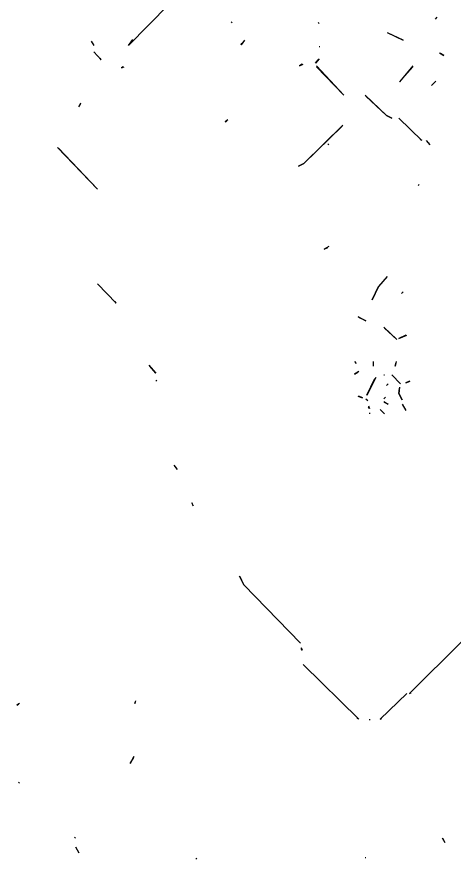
# Model space of a CAD drawing. Extents: x 1 to 2775, y -31 to 2075.
# Drawn here: x 1701.3 to 1783.6, y 138 to 296.6 of the extents above; entities that cross this region are included whole.
import ezdxf

# ---------------------------------------------------------------- set-up
doc = ezdxf.new("R2010")
doc.units = 0
doc.layers.add('LINEWORK', color=4, linetype='CONTINUOUS')

msp = doc.modelspace()

# ---------------------------------------------------------------- linework, layer by layer
at = {"layer": 'LINEWORK'}
for points in [[(1737.5, 306.6667), (1722.3333, 291.1667), (1723.1667, 292.3333)], [(1741.6667, 295.6667), (1741.8333, 295.5)], [(1758, 295.5), (1758.1667, 295.3333)], [(1780.3333, 296.5), (1780, 296.1667)], [(1771, 293.6667), (1774, 292.1667), (1771.1667, 293.5)], [(1715.3333, 292), (1715.8333, 291.1667), (1715.5, 291.8333)], [(1744.1667, 292.1667), (1743.5, 291.3333), (1743.6667, 291.6667)], [(1758.1667, 291), (1758.3333, 291)], [(1715.8333, 290), (1717.1667, 288.5), (1717, 288.8333)], [(1758.1667, 288.6667), (1757.5, 287.8333), (1758, 288.5)], [(1780.8333, 289.8333), (1781.6667, 289.3333), (1781, 289.6667)], [(1721.3333, 287.1667), (1721, 287), (1721.5, 287.1667)], [(1755, 287.6667), (1754.5, 287.3333), (1755.1667, 287.6667)], [(1757.6667, 287.3333), (1762.8333, 281.8333), (1757.6667, 287.1667)], [(1775.8333, 287.3333), (1773.3333, 284.3333), (1775.8333, 287.1667)], [(1780.1667, 284.5), (1779.3333, 283.6667)], [(1766.8333, 281.8333), (1770.8333, 278), (1771.8333, 277.5), (1770.8333, 278), (1767, 281.6667)], [(1713.3333, 280.3333), (1713, 279.6667), (1713.3333, 280.1667)], [(1741, 277.1667), (1740.5, 276.8333), (1740.8333, 277)], [(1762.6667, 276.1667), (1755.3333, 269), (1754.3333, 268.5), (1755.3333, 269), (1762.5, 276)], [(1773.1667, 277.5), (1777.5, 273.3333), (1777.1667, 273.5)], [(1778.3333, 273.3333), (1779, 272.5), (1778.8333, 272.8333)], [(1709, 272), (1716.5, 264.1667), (1709.1667, 271.8333)], [(1759.8333, 272.6667), (1760, 272.5)], [(1777, 265), (1776.8333, 264.8333)], [(1760, 253.3333), (1759.1667, 252.8333), (1759.8333, 253.1667)], [(1771, 247.6667), (1769.3333, 245.8333), (1768.1667, 243.3333), (1769.3333, 245.8333), (1770.8333, 247.5)], [(1716.5, 246.3333), (1720, 242.6667), (1719.8333, 243)], [(1774, 244.8333), (1773.6667, 244.5)], [(1765.5, 240.1667), (1767, 239.3333), (1765.6667, 240)], [(1770.3333, 238.1667), (1772.8333, 235.8333), (1770.5, 238)], [(1774.5, 236.6667), (1773.1667, 236), (1774.6667, 236.6667)], [(1764.8333, 231.6667), (1765.1667, 231.3333)], [(1768.3333, 231.6667), (1768.3333, 230.8333)], [(1772.6667, 231.6667), (1772.5, 230.8333), (1772.6667, 231.5)], [(1726.1667, 231), (1727.5, 229.5), (1726.3333, 230.8333)], [(1765.6667, 229.8333), (1764.8333, 229.3333), (1765.5, 229.6667)], [(1768.8333, 228.6667), (1767.1667, 225.3333), (1768.6667, 228.5)], [(1770.3333, 229.1667), (1770.5, 229.1667)], [(1771.8333, 229.1667), (1773.5, 227.5)], [(1727.6667, 228.1667), (1727.5, 228)], [(1771.1667, 227.5), (1770.8333, 227.1667)], [(1773.3333, 226.8333), (1773.1667, 225.6667), (1773.8333, 224.5), (1773.1667, 225.6667), (1773.3333, 226.6667)], [(1775.1667, 228), (1774.5, 227.6667), (1775.3333, 228)], [(1765.5, 225.1667), (1766.3333, 224.8333), (1765.6667, 225.1667)], [(1767, 224.6667), (1767.3333, 224.3333)], [(1770.6667, 225), (1770.3333, 224.6667)], [(1770.3333, 224.1667), (1771.1667, 223.6667), (1770.5, 224)], [(1773.8333, 223.6667), (1774.5, 222.5), (1774, 223.5)], [(1767.5, 223.3333), (1767.6667, 222.8333), (1767.5, 223.1667)], [(1769.6667, 222.6667), (1770.5, 221.8333)], [(1767.6667, 222), (1767.6667, 221.8333)], [(1730.8333, 212.1667), (1731.5, 211.3333), (1731.3333, 211.6667)], [(1734.1667, 205.1667), (1734.5, 204.5), (1734.3333, 205)], [(1804.8333, 198.6667), (1775.1667, 169.1667), (1775.5, 169.3333)], [(1743.1667, 191.3333), (1744, 189.6667), (1754.6667, 178.6667), (1744, 189.6667), (1743.3333, 191.1667)], [(1754.8333, 177.8333), (1755, 177.3333), (1754.8333, 177.6667)], [(1755.1667, 174.6667), (1765.6667, 164.3333), (1765.3333, 164.5)], [(1774.6667, 169.1667), (1769.6667, 164.3333), (1770, 164.5)], [(1701.8333, 167.3333), (1701.3333, 167), (1701.6667, 167.1667)], [(1723.6667, 167.8333), (1723.5, 167.3333), (1723.6667, 167.6667)], [(1767.6667, 164.3333), (1767.6667, 164.1667)], [(1723.3333, 157.3333), (1722.6667, 156), (1723.3333, 157.1667)], [(1701.6667, 152.5), (1701.8333, 152.3333)], [(1712.1667, 142.1667), (1712.3333, 142)], [(1781.3333, 142), (1781.8333, 141.1667), (1781.5, 141.8333)], [(1712.3333, 140.3333), (1713, 139.1667), (1712.5, 140.1667)], [(1735.1667, 138.1667), (1735, 138)], [(1766.8333, 138.3333), (1767, 138.3333)]]:
    msp.add_lwpolyline(points, dxfattribs=at)

doc.saveas('drawing.dxf')
